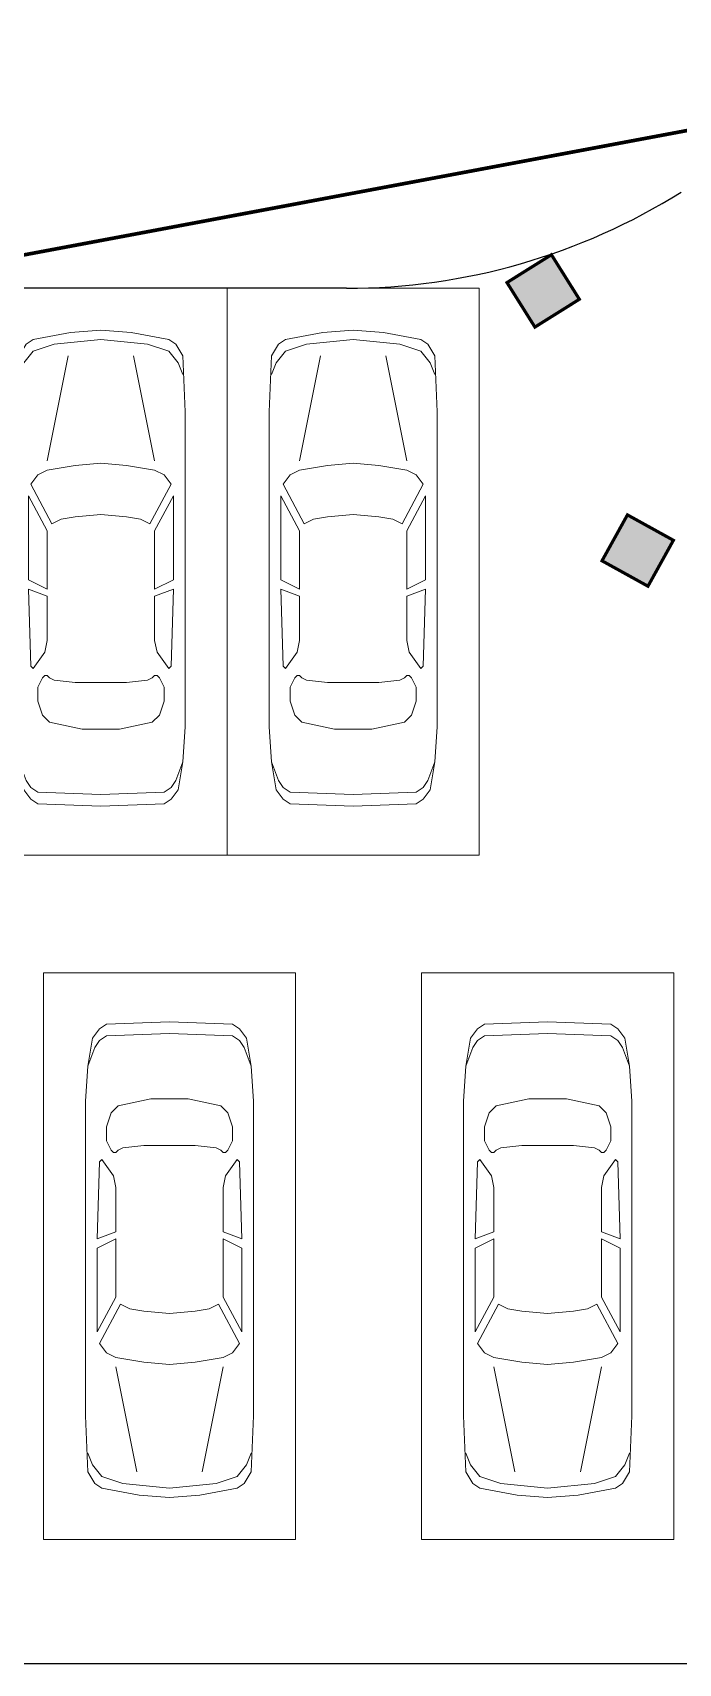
# Model space of a CAD drawing. Extents: x -6243262 to 3079315, y -2914302 to 172723.
# Drawn here: x -2445465 to -2439318, y -1007597 to -992062 of the extents above; entities that cross this region are included whole.
import ezdxf

# ---------------------------------------------------------------- set-up
doc = ezdxf.new("R2010")
doc.units = 0
doc.header["$LTSCALE"] = 1000
doc.linetypes.add('DASH', pattern=[0.35, 0.25, -0.1])
for name, color, linetype in [('0-柱2', 6, 'Continuous'), ('0-道路', 4, 'Continuous'), ('WIRE-应急', 1, 'DASH')]:
    doc.layers.add(name, color=color, linetype=linetype)
doc.layers.add('车位', color=252, linetype='Continuous', lineweight=5)

# ---------------------------------------------------------------- blocks, each defined once
blk = doc.blocks.new('chewei')
at = {"layer": '车位', "color": 0}
for p, q in [((49200.75581665488, 155026.3311221408), (49800.69552161907, 155048.5511112144)), ((50400.63522658138, 155026.3311221408), (49800.69552161907, 155048.5511112144)), ((49022.99590407345, 154737.4712642026), (49089.65587128959, 154915.2311767803)), ((49089.65587128959, 154915.2311767803), (49134.09584943589, 154981.8911440012)), ((49134.09584943589, 154981.8911440012), (49200.75581665488, 155026.3311221408)), ((50467.2951938013, 154981.8911440011), (50400.63522658138, 155026.3311221408)), ((50511.73517194665, 154915.2311767803), (50467.2951938013, 154981.8911440011)), ((50578.39513916468, 154737.4712642026), (50511.73517194665, 154915.2311767803)), ((49311.85576201732, 154359.7314499661), (49622.93560903575, 154426.3914171795)), ((49622.93560903575, 154426.3914171795), (49978.45543420049, 154426.3914171795)), ((50289.53528121893, 154359.7314499661), (49978.45543420049, 154426.3914171795)), ((49200.75581665488, 154159.7515483111), (49245.19579479929, 154293.0714827415)), ((49245.19579479929, 154293.0714827415), (49311.85576201732, 154359.7314499661)), ((50356.19524843696, 154293.0714827415), (50289.53528121893, 154359.7314499661)), ((50400.63522658138, 154159.7515483111), (50356.19524843696, 154293.0714827415)), ((49200.75581665488, 154026.4316138732), (49200.75581665488, 154159.7515483111)), ((50400.63522658138, 154026.4316138732), (50400.63522658138, 154159.7515483111)), ((49245.19579479929, 153937.5516575825), (49200.75581665488, 154026.4316138732)), ((49356.29574016362, 153959.7716466523), (49311.85576201732, 153937.5516575825)), ((49556.27564181772, 153981.9916357259), (49356.29574016362, 153959.7716466523)), ((50045.11540141852, 153981.9916357259), (49556.27564181772, 153981.9916357259)), ((50045.11540141852, 153981.9916357259), (50245.09530307357, 153959.7716466523)), ((50245.09530307357, 153959.7716466523), (50289.53528121893, 153937.5516575825)), ((50356.19524843696, 153937.5516575825), (50400.63522658138, 154026.4316138732)), ((49134.09584943589, 153826.4517122181), (49111.87586036227, 153093.1920728188)), ((49156.31583850763, 153848.6717012917), (49134.09584943589, 153826.4517122181)), ((49267.41578387196, 153693.1317777764), (49156.31583850763, 153848.6717012917)), ((49267.41578387196, 153915.331668505), (49245.19579479929, 153937.5516575825)), ((49289.63577294558, 153915.331668505), (49267.41578387196, 153915.331668505)), ((49311.85576201732, 153937.5516575825), (49289.63577294558, 153915.331668505)), ((50289.53528121893, 153937.5516575825), (50311.75527029161, 153915.331668505)), ((50311.75527029161, 153915.331668505), (50333.97525936523, 153915.331668505)), ((50333.97525936523, 153915.331668505), (50356.19524843696, 153937.5516575825)), ((50333.97525936523, 153693.1317777764), (50445.07520472768, 153848.6717012917)), ((50445.07520472768, 153848.6717012917), (50467.2951938013, 153826.4517122181)), ((50467.2951938013, 153826.4517122181), (50489.51518287492, 153093.1920728188)), ((49289.63577294558, 153582.0318324158), (49267.41578387196, 153693.1317777764)), ((50311.75527029161, 153582.0318324158), (50333.97525936523, 153693.1317777764)), ((49289.63577294558, 153159.8520400321), (49289.63577294558, 153582.0318324158)), ((50311.75527029161, 153159.8520400321), (50311.75527029161, 153582.0318324158)), ((49111.87586036227, 153093.1920728188), (49289.63577294558, 153159.8520400321)), ((49289.63577294558, 153093.1920728188), (49111.87586036227, 153004.3121165243)), ((49289.63577294558, 152537.6923460009), (49289.63577294558, 153093.1920728188)), ((50489.51518287492, 153093.1920728188), (50311.75527029161, 153159.8520400321)), ((50311.75527029161, 153093.1920728188), (50489.51518287492, 153004.3121165243)), ((50311.75527029161, 152537.6923460009), (50311.75527029161, 153093.1920728188)), ((49111.87586036227, 153004.3121165243), (49111.87586036227, 152204.3925099079)), ((50489.51518287492, 153004.3121165243), (50489.51518287492, 152204.3925099079)), ((49111.87586036227, 152204.3925099079), (49289.63577294558, 152537.6923460009)), ((49134.09584943589, 152093.2925645435), (49334.07575109094, 152471.03237878)), ((49334.07575109094, 152471.03237878), (49422.95570738165, 152426.5924006328)), ((49422.95570738165, 152426.5924006328), (49556.27564181772, 152404.3724115592)), ((49556.27564181772, 152404.3724115592), (49800.69552161907, 152382.1524224856)), ((50045.11540141852, 152404.3724115592), (49800.69552161907, 152382.1524224856)), ((50178.43533585554, 152426.5924006328), (50045.11540141852, 152404.3724115592)), ((50267.31529214625, 152471.03237878), (50178.43533585554, 152426.5924006328)), ((50467.2951938013, 152093.2925645435), (50267.31529214625, 152471.03237878)), ((50489.51518287492, 152204.3925099079), (50311.75527029161, 152537.6923460009)), ((49200.75581665488, 152004.4126082491), (49134.09584943589, 152093.2925645435)), ((50400.63522658138, 152004.4126082491), (50467.2951938013, 152093.2925645435)), ((49289.63577294558, 151959.9726301056), (49200.75581665488, 152004.4126082491)), ((49556.27564181772, 151915.5326519621), (49289.63577294558, 151959.9726301056)), ((50045.11540141852, 151915.5326519621), (50311.75527029161, 151959.9726301056)), ((50311.75527029161, 151959.9726301056), (50400.63522658138, 152004.4126082491)), ((49489.61567459969, 150871.1931655396), (49289.63577294558, 151871.0926738111)), ((49800.69552161907, 151893.3126628847), (49556.27564181772, 151915.5326519621)), ((49800.69552161907, 151893.3126628847), (50045.11540141852, 151915.5326519621)), ((50111.77536863751, 150871.1931655396), (50311.75527029161, 151871.0926738111)), ((49067.43588221786, 150937.8531327605), (49022.99590407345, 151048.9530781248)), ((50533.95516101933, 150937.8531327605), (50578.39513916468, 151048.9530781248)), ((49156.31583850763, 150826.7531873962), (49067.43588221786, 150937.8531327605)), ((50445.07520472768, 150826.7531873962), (50533.95516101933, 150937.8531327605)), ((49356.29574016362, 150760.0932201753), (49156.31583850763, 150826.7531873962)), ((49800.69552161907, 150715.6532420356), (49356.29574016362, 150760.0932201753)), ((49800.69552161907, 150715.6532420356), (50245.09530307357, 150760.0932201753)), ((50245.09530307357, 150760.0932201753), (50445.07520472768, 150826.7531873962))]:
    blk.add_line(p, q, dxfattribs=at)
for points in [[(48600.69552161937, 150226.7732857412), (51000.69552161876, 150226.7732857412), (51000.69552161877, 155626.7732857398), (48600.69552161942, 155626.7732857398)], [(50578.39513916468, 154737.4712642026), (50600.61512823736, 154404.1714281096), (50600.61512823736, 151404.4729032915), (50578.39513916468, 150871.1931655396), (50511.73517194665, 150760.0932201753), (50445.07520472768, 150715.6532420356), (50089.55537956388, 150648.9932748148), (49800.69552161907, 150626.7732857412), (49511.83566367236, 150648.9932748148), (49156.31583850763, 150715.6532420356), (49089.65587128959, 150760.0932201753), (49022.99590407345, 150871.1931655396), (49000.77591499889, 151404.4729032915), (49000.77591499889, 154404.1714281096), (49022.99590407345, 154737.4712642026), (49067.43588221786, 155004.1111330748), (49134.09584943589, 155092.9910893655), (49200.75581665488, 155137.4310675089), (49800.69552161907, 155159.6510565788), (50400.63522658138, 155137.4310675089), (50467.2951938013, 155092.9910893655), (50533.95516101933, 155004.1111330748)]]:
    blk.add_lwpolyline(points, close=True, dxfattribs=at)
blk = doc.blocks.new('0-柱2')
at = {"layer": '0-柱2'}
h = blk.add_hatch(color=0, dxfattribs=at)
h.dxf.hatch_style = 1
h.paths.add_polyline_path([(63729.24933441612, 13354.1377754407), (63995.13865086739, 12929.90041334066), (64418.23301461083, 13195.0733594792), (64152.34369815944, 13619.31072157936)])
h = blk.add_hatch(color=0, dxfattribs=at)
h.dxf.hatch_style = 1
h.paths.add_polyline_path([(64633.83459557325, 10703.64678262442), (65071.30866741284, 10461.53888767096), (65313.41671029618, 10899.01322681061), (64875.94263845659, 11141.12112176407)])
at = {"layer": '0-柱2', "color": 0, "const_width": 30}
for points in [[(63729.24933441612, 13354.1377754407), (63995.13865086739, 12929.90041334066), (64418.23301461083, 13195.0733594792), (64152.34369815944, 13619.31072157936)], [(64633.83459557325, 10703.64678262442), (65071.30866741284, 10461.53888767096), (65313.41671029618, 10899.01322681061), (64875.94263845659, 11141.12112176407)]]:
    blk.add_lwpolyline(points, close=True, dxfattribs=at)
blk = doc.blocks.new('43242')
at = {"color": 8}
blk.add_lwpolyline([(1178128.766715311, -1148184.36646758), (1234087.717471505, -1148184.366056475), (1238763.204153456, -1139735.956112293), (1224498.809768404, -1116977.402869935)], dxfattribs=at)
at = {"layer": '0-道路', "color": 8}
blk.add_line((1222129.826176655, -1135084.366466473), (1174328.710702971, -1135084.36646718), dxfattribs=at)
blk.add_arc((1222129.826176567, -1129084.366466473), 6000, 270, 302.0782806519418, dxfattribs=at)
at = {"layer": '0-柱2', "color": 8}
blk.add_blockref('0-柱2', (1159928.766715311, -1148384.366467591), dxfattribs=at)
at = {"layer": '车位', "color": 8, "xscale": -1, "rotation": 180}
for p in [(1169992.571717332, -984857.5931807848), (1172392.571717331, -984857.5931807823)]:
    blk.add_blockref('chewei', p, dxfattribs=at)
at = {"layer": '车位', "color": 8}
for p in [(1170644.619778955, -1297231.858469927), (1174244.619778955, -1297231.858469927)]:
    blk.add_blockref('chewei', p, dxfattribs=at)

msp = doc.modelspace()

# ---------------------------------------------------------------- linework, layer by layer
at = {"layer": 'WIRE-应急', "linetype": 'DASH', "const_width": 35}
msp.add_lwpolyline([(-2445879.051314378, -994241.5169413735), (-2438821.496119632, -992916.7288653506)], dxfattribs=at)

# ---------------------------------------------------------------- block references
msp.add_blockref('43242', (-3664607.82103259, 140587.4942422826))

doc.saveas('drawing.dxf')
